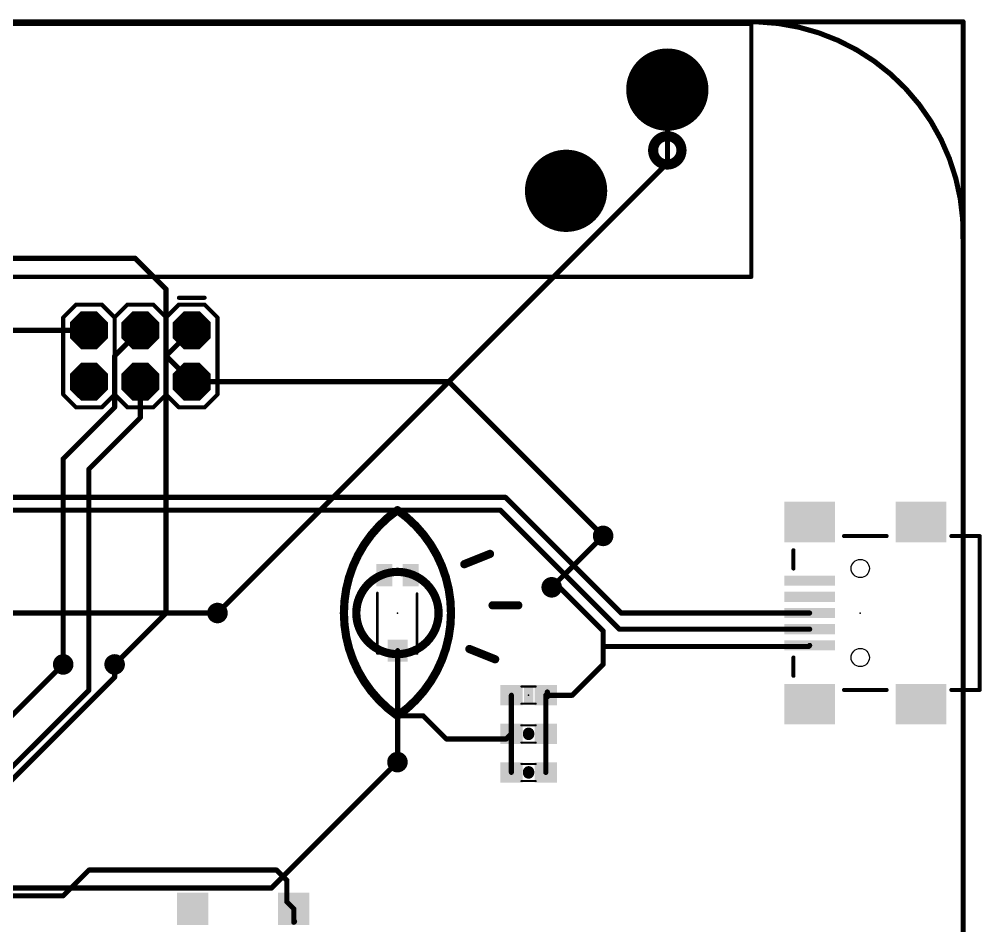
# Model space of a CAD drawing. Extents: x -1 to 111, y -11 to 60.
# Drawn here: x 63.87 to 111.41, y 15.03 to 59.82 of the extents above; entities that cross this region are included whole.
import ezdxf

# ---------------------------------------------------------------- set-up
doc = ezdxf.new("R2010")
doc.units = 0
for name, color, linetype in [('1', 12, 'CONTINUOUS'), ('16', 132, 'CONTINUOUS'), ('17', 110, 'CONTINUOUS'), ('18', 110, 'CONTINUOUS'), ('20', 53, 'CONTINUOUS'), ('21', 53, 'CONTINUOUS'), ('23', 53, 'CONTINUOUS'), ('51', 53, 'CONTINUOUS')]:
    doc.layers.add(name, color=color, linetype=linetype)

# ---------------------------------------------------------------- blocks, each defined once
blk = doc.blocks.new('RECT')
blk.add_solid([(-0.5, -0.5), (0.5, -0.5), (-0.5, 0.5), (0.5, 0.5)])
blk = doc.blocks.new('OCTAGONP')
at = {"const_width": 0.5}
blk.add_lwpolyline([(-0.25, -0.1036), (-0.25, 0.1036), (-0.1036, 0.25), (0.1036, 0.25), (0.25, 0.1036), (0.25, -0.1036), (0.1036, -0.25), (-0.1036, -0.25), (-0.25, -0.1036), (-0.25, 0.1036)], dxfattribs=at)
blk = doc.blocks.new('ROUNDP')
at = {"const_width": 0.5}
blk.add_lwpolyline([(0, -0.25, 1), (0, 0.25, 1), (0, -0.25)], format="xyb", dxfattribs=at)
blk = doc.blocks.new('ROUNDV')
at = {"const_width": 0.5}
blk.add_lwpolyline([(0, -0.25, 1), (0, 0.25, 1), (0, -0.25)], format="xyb", dxfattribs=at)

msp = doc.modelspace()

# ---------------------------------------------------------------- linework, layer by layer
at = {"layer": '1', "const_width": 0.254}
for points in [[(0, 59.69), (110.49, 59.69)], [(110.49, 59.69), (110.49, 0)], [(45.3, 48.006), (69.596, 48.006)], [(69.596, 48.006), (71.12, 46.482)], [(71.12, 46.482), (71.12, 43.18)], [(71.12, 43.18), (72.39, 41.91)], [(72.39, 41.91), (85.09, 41.91)], [(85.09, 41.91), (92.71, 34.29)], [(62.865, 36.195), (64.516, 36.195)], [(64.516, 36.195), (87.884, 36.195)], [(87.884, 36.195), (91.694, 32.385)], [(60.96, 35.56), (87.63, 35.56)], [(87.63, 35.56), (93.51, 29.68)], [(91.694, 32.385), (91.948, 32.131)], [(90.17, 31.75), (90.551, 31.75)], [(90.551, 31.75), (92.71, 29.591)], [(91.948, 32.131), (93.599, 30.48)], [(62.23, 30.48), (73.66, 30.48)], [(93.599, 30.48), (102.91, 30.48)], [(92.71, 29.591), (92.71, 28.829)], [(93.51, 29.68), (102.91, 29.68)], [(102.859, 28.829), (102.91, 28.88)], [(82.56, 28.62), (82.56, 25.4)], [(92.71, 28.829), (102.859, 28.829)], [(92.71, 28.829), (92.71, 27.94)], [(59.69, 21.59), (66.04, 27.94)], [(68.58, 27.305), (68.58, 27.94)], [(92.71, 27.94), (91.186, 26.416)], [(67.945, 26.67), (68.58, 27.305)], [(62.103, 20.828), (67.945, 26.67)], [(89.953, 26.34), (89.953, 26.58)], [(88.177, 24.511), (88.177, 26.416)], [(89.877, 24.511), (89.877, 26.416)], [(91.186, 26.416), (89.877, 26.416)], [(82.56, 25.4), (82.56, 23.124)], [(83.82, 25.4), (82.56, 25.4)], [(84.963, 24.257), (83.82, 25.4)], [(87.923, 24.257), (84.963, 24.257)], [(88.177, 24.511), (87.923, 24.257)], [(88.177, 22.606), (88.177, 24.511)], [(89.877, 22.606), (89.877, 24.511)], [(82.56, 23.124), (82.55, 23.114)], [(66.04, 16.51), (67.31, 17.78)], [(67.31, 17.78), (76.581, 17.78)], [(76.581, 17.78), (77.089, 17.272)], [(77.089, 17.272), (77.089, 16.206)], [(34.29, 16.51), (66.04, 16.51)], [(77.089, 16.206), (77.43, 15.865)], [(77.43, 15.2), (77.43, 15.865)], [(77.47, 15.24), (77.43, 15.2)]]:
    msp.add_lwpolyline(points, dxfattribs=at)
at = {"layer": '1'}
for points, const_width in [([(110.5535, 59.69, 1), (110.4265, 59.69)], 0.127), ([(110.49, 59.6265, 1), (110.49, 59.7535)], 0.127), ([(69.6409, 48.0509, 1), (69.5511, 47.9611)], 0.127), ([(69.596, 47.9425, 1), (69.596, 48.0695)], 0.127), ([(71.1835, 46.482, 1), (71.0565, 46.482)], 0.127), ([(71.0751, 46.4371, 1), (71.1649, 46.5269)], 0.127), ([(71.1649, 43.2249, 1), (71.0751, 43.1351)], 0.127), ([(71.0565, 43.18, 1), (71.1835, 43.18)], 0.127), ([(72.39, 41.9735, 1), (72.39, 41.8465)], 0.127), ([(72.3451, 41.8651, 1), (72.4349, 41.9549)], 0.127), ([(85.1349, 41.9549, 1), (85.0451, 41.8651)], 0.127), ([(85.09, 41.8465, 1), (85.09, 41.9735)], 0.127), ([(64.516, 36.2585, 1), (64.516, 36.1315)], 0.127), ([(64.516, 36.1315, 1), (64.516, 36.2585)], 0.127), ([(87.9289, 36.2399, 1), (87.8391, 36.1501)], 0.127), ([(87.884, 36.1315, 1), (87.884, 36.2585)], 0.127), ([(87.6749, 35.6049, 1), (87.5851, 35.5151)], 0.127), ([(87.63, 35.4965, 1), (87.63, 35.6235)], 0.127), ([(92.6651, 34.2451, 1), (92.7549, 34.3349)], 0.127), ([(91.7389, 32.4299, 1), (91.6491, 32.3401)], 0.127), ([(91.6491, 32.3401, 1), (91.7389, 32.4299)], 0.127), ([(90.17, 31.8135, 1), (90.17, 31.6865)], 0.127), ([(90.5959, 31.7949, 1), (90.5061, 31.7051)], 0.127), ([(90.551, 31.6865, 1), (90.551, 31.8135)], 0.127), ([(91.9929, 32.1759, 1), (91.9031, 32.0861)], 0.127), ([(91.9031, 32.0861, 1), (91.9929, 32.1759)], 0.127), ([(73.66, 30.4165, 1), (73.66, 30.5435)], 0.127), ([(93.599, 30.5435, 1), (93.599, 30.4165)], 0.127), ([(93.5541, 30.4351, 1), (93.6439, 30.5249)], 0.127), ([(102.91, 30.4165, 1), (102.91, 30.5435)], 0.127), ([(92.7735, 29.591, 1), (92.6465, 29.591)], 0.127), ([(92.6651, 29.5461, 1), (92.7549, 29.6359)], 0.127), ([(93.51, 29.7435, 1), (93.51, 29.6165)], 0.127), ([(93.4651, 29.6351, 1), (93.5549, 29.7249)], 0.127), ([(102.91, 29.6165, 1), (102.91, 29.7435)], 0.127), ([(102.9549, 28.8351, 1), (102.8651, 28.9249)], 0.127), ([(82.6235, 28.62, 1), (82.4965, 28.62)], 0.127), ([(92.71, 28.8925, 1), (92.71, 28.7655)], 0.127), ([(92.7735, 28.829, 1), (92.6465, 28.829)], 0.127), ([(92.6465, 28.829, 1), (92.7735, 28.829)], 0.127), ([(102.8141, 28.8739, 1), (102.9039, 28.7841)], 0.127), ([(102.859, 28.7655, 1), (102.859, 28.8925)], 0.127), ([(66.0849, 27.8951, 1), (65.9951, 27.9849)], 0.127), ([(68.6435, 27.94, 1), (68.5165, 27.94)], 0.127), ([(92.7549, 27.8951, 1), (92.6651, 27.9849)], 0.127), ([(92.6465, 27.94, 1), (92.7735, 27.94)], 0.127), ([(68.5165, 27.305, 1), (68.6435, 27.305)], 0.127), ([(68.6249, 27.2601, 1), (68.5351, 27.3499)], 0.127), ([(67.9001, 26.7149, 1), (67.9899, 26.6251)], 0.127), ([(67.9899, 26.6251, 1), (67.9001, 26.7149)], 0.127), ([(90.0165, 26.58, 1), (89.8895, 26.58)], 0.127), ([(88.2405, 26.416, 1), (88.1135, 26.416)], 0.127), ([(89.9405, 26.416, 1), (89.8135, 26.416)], 0.127), ([(89.877, 26.416, 0.4142), (89.953, 26.34)], 0.254), ([(89.9405, 26.416, 1), (89.8135, 26.416)], 0.127), ([(89.877, 26.4795, 1), (89.877, 26.3525)], 0.127), ([(89.8895, 26.34, 1), (90.0165, 26.34)], 0.127), ([(89.953, 26.2765, 1), (89.953, 26.4035)], 0.127), ([(91.1411, 26.4609, 1), (91.2309, 26.3711)], 0.127), ([(91.186, 26.3525, 1), (91.186, 26.4795)], 0.127), ([(82.6235, 25.4, 1), (82.4965, 25.4)], 0.127), ([(82.56, 25.4635, 1), (82.56, 25.3365)], 0.127), ([(82.4965, 25.4, 1), (82.6235, 25.4)], 0.127), ([(83.8649, 25.4449, 1), (83.7751, 25.3551)], 0.127), ([(83.82, 25.3365, 1), (83.82, 25.4635)], 0.127), ([(84.963, 24.3205, 1), (84.963, 24.1935)], 0.127), ([(84.9181, 24.2121, 1), (85.0079, 24.3019)], 0.127), ([(87.8781, 24.3019, 1), (87.9679, 24.2121)], 0.127), ([(87.923, 24.1935, 1), (87.923, 24.3205)], 0.127), ([(88.2405, 24.511, 1), (88.1135, 24.511)], 0.127), ([(88.1135, 24.511, 1), (88.2405, 24.511)], 0.127), ([(88.2219, 24.4661, 1), (88.1321, 24.5559)], 0.127), ([(89.9405, 24.511, 1), (89.8135, 24.511)], 0.127), ([(89.8135, 24.511, 1), (89.9405, 24.511)], 0.127), ([(82.5051, 23.1589, 1), (82.5949, 23.0691)], 0.127), ([(82.4965, 23.124, 1), (82.6235, 23.124)], 0.127), ([(82.6049, 23.0791, 1), (82.5151, 23.1689)], 0.127), ([(88.1135, 22.606, 1), (88.2405, 22.606)], 0.127), ([(89.8135, 22.606, 1), (89.9405, 22.606)], 0.127), ([(67.31, 17.8435, 1), (67.31, 17.7165)], 0.127), ([(67.3549, 17.7351, 1), (67.2651, 17.8249)], 0.127), ([(76.6259, 17.8249, 1), (76.5361, 17.7351)], 0.127), ([(76.581, 17.7165, 1), (76.581, 17.8435)], 0.127), ([(77.1525, 17.272, 1), (77.0255, 17.272)], 0.127), ([(77.0441, 17.2271, 1), (77.1339, 17.3169)], 0.127), ([(65.9951, 16.5549, 1), (66.0849, 16.4651)], 0.127), ([(66.04, 16.4465, 1), (66.04, 16.5735)], 0.127), ([(77.1339, 16.2509, 1), (77.0441, 16.1611)], 0.127), ([(77.0255, 16.206, 1), (77.1525, 16.206)], 0.127), ([(77.4935, 15.865, 1), (77.3665, 15.865)], 0.127), ([(77.3851, 15.8201, 1), (77.4749, 15.9099)], 0.127), ([(77.3851, 15.2449, 1), (77.4749, 15.1551)], 0.127), ([(77.3665, 15.2, 1), (77.4935, 15.2)], 0.127), ([(77.5149, 15.1951, 1), (77.4251, 15.2849)], 0.127)]:
    msp.add_lwpolyline(points, format="xyb", dxfattribs=dict(at, const_width=const_width))
at = {"layer": '16', "const_width": 0.254}
for points in [[(0, 59.69), (110.49, 59.69)], [(110.49, 59.69), (110.49, 0)], [(95.885, 56.335), (95.88, 56.34)], [(95.885, 56.261), (95.885, 56.335)], [(95.885, 52.705), (95.885, 56.261)], [(73.66, 30.48), (95.885, 52.705)], [(57.277, 44.45), (67.31, 44.45)], [(68.58, 43.18), (69.85, 44.45)], [(71.12, 43.18), (72.39, 44.45)], [(68.58, 41.91), (68.58, 43.18)], [(71.12, 39.37), (71.12, 43.18)], [(68.58, 40.64), (68.58, 41.91)], [(69.85, 40.132), (69.85, 41.91)], [(66.04, 38.1), (68.58, 40.64)], [(67.31, 37.592), (69.85, 40.132)], [(71.12, 30.48), (71.12, 39.37)], [(66.04, 27.94), (66.04, 38.1)], [(67.31, 26.67), (67.31, 37.592)], [(92.71, 34.29), (90.17, 31.75)], [(68.58, 27.94), (71.12, 30.48)], [(58.42, 17.78), (67.31, 26.67)], [(76.327, 16.891), (82.55, 23.114)], [(52.197, 16.891), (76.327, 16.891)]]:
    msp.add_lwpolyline(points, dxfattribs=at)
at = {"layer": '16', "const_width": 0.127}
for points in [[(110.5535, 59.69, 1), (110.4265, 59.69)], [(110.49, 59.6265, 1), (110.49, 59.7535)], [(95.9249, 56.3849, 1), (95.8351, 56.2951)], [(95.9485, 56.335, 1), (95.8215, 56.335)], [(95.9485, 56.261, 1), (95.8215, 56.261)], [(95.8215, 56.261, 1), (95.9485, 56.261)], [(95.8401, 56.2901, 1), (95.9299, 56.3799)], [(95.9299, 52.6601, 1), (95.8401, 52.7499)], [(95.8215, 52.705, 1), (95.9485, 52.705)], [(67.31, 44.3865, 1), (67.31, 44.5135)], [(69.8949, 44.4051, 1), (69.8051, 44.4949)], [(72.4349, 44.4051, 1), (72.3451, 44.4949)], [(68.6435, 43.18, 1), (68.5165, 43.18)], [(68.5351, 43.2249, 1), (68.6249, 43.1351)], [(71.1835, 43.18, 1), (71.0565, 43.18)], [(71.0751, 43.2249, 1), (71.1649, 43.1351)], [(68.6435, 41.91, 1), (68.5165, 41.91)], [(68.5165, 41.91, 1), (68.6435, 41.91)], [(69.9135, 41.91, 1), (69.7865, 41.91)], [(68.5165, 40.64, 1), (68.6435, 40.64)], [(68.6249, 40.5951, 1), (68.5351, 40.6849)], [(69.7865, 40.132, 1), (69.9135, 40.132)], [(69.8949, 40.0871, 1), (69.8051, 40.1769)], [(71.1835, 39.37, 1), (71.0565, 39.37)], [(71.0565, 39.37, 1), (71.1835, 39.37)], [(66.1035, 38.1, 1), (65.9765, 38.1)], [(65.9951, 38.1449, 1), (66.0849, 38.0551)], [(67.3735, 37.592, 1), (67.2465, 37.592)], [(67.2651, 37.6369, 1), (67.3549, 37.5471)], [(92.7549, 34.2451, 1), (92.6651, 34.3349)], [(90.1251, 31.7949, 1), (90.2149, 31.7051)], [(71.0565, 30.48, 1), (71.1835, 30.48)], [(71.1649, 30.4351, 1), (71.0751, 30.5249)], [(73.6151, 30.5249, 1), (73.7049, 30.4351)], [(65.9765, 27.94, 1), (66.1035, 27.94)], [(68.5351, 27.9849, 1), (68.6249, 27.8951)], [(67.2465, 26.67, 1), (67.3735, 26.67)], [(67.3549, 26.6251, 1), (67.2651, 26.7149)], [(82.5949, 23.0691, 1), (82.5051, 23.1589)], [(76.2821, 16.9359, 1), (76.3719, 16.8461)], [(76.327, 16.8275, 1), (76.327, 16.9545)]]:
    msp.add_lwpolyline(points, format="xyb", dxfattribs=at)
at = {"layer": '20', "const_width": 0.254}
for points in [[(100.33, 59.69), (12.7, 59.69)], [(110.49, 10.795), (110.49, 48.895)]]:
    msp.add_lwpolyline(points, dxfattribs=at)
at = {"layer": '20'}
for points, const_width in [([(110.49, 48.895, 0.4142), (100.33, 59.69)], 0.254), ([(100.3319, 59.7535, 1), (100.3281, 59.6265)], 0.127), ([(100.33, 59.6265, 1), (100.33, 59.7535)], 0.127), ([(110.5535, 48.895, 1), (110.4265, 48.895)], 0.127), ([(110.4265, 48.8969, 1), (110.5535, 48.8931)], 0.127)]:
    msp.add_lwpolyline(points, format="xyb", dxfattribs=dict(at, const_width=const_width))
for centre in [(105.41, 32.68), (105.41, 28.28)]:
    msp.add_circle(centre, 0.45, dxfattribs=at)
at = {"layer": '21'}
for points, const_width in [([(100.03, 59.59), (11.73, 59.59)], 0.2032), ([(100.03, 47.09), (100.03, 59.59)], 0.2032), ([(11.73, 47.09), (100.03, 47.09)], 0.2032), ([(71.755, 46.055), (73.025, 46.055)], 0.2032), ([(66.675, 45.72), (66.04, 45.085)], 0.2032), ([(67.945, 45.72), (66.675, 45.72)], 0.2032), ([(68.58, 45.085), (67.945, 45.72)], 0.2032), ([(69.215, 45.72), (68.58, 45.085)], 0.2032), ([(70.485, 45.72), (69.215, 45.72)], 0.2032), ([(71.12, 45.085), (70.485, 45.72)], 0.2032), ([(71.755, 45.72), (71.12, 45.085)], 0.2032), ([(73.025, 45.72), (71.755, 45.72)], 0.2032), ([(73.66, 45.085), (73.025, 45.72)], 0.2032), ([(66.04, 41.275), (66.04, 45.085)], 0.2032), ([(68.58, 41.275), (68.58, 45.085)], 0.2032), ([(71.12, 41.275), (71.12, 45.085)], 0.2032), ([(73.66, 45.085), (73.66, 41.275)], 0.2032), ([(66.675, 40.64), (66.04, 41.275)], 0.2032), ([(68.58, 41.275), (67.945, 40.64)], 0.2032), ([(69.215, 40.64), (68.58, 41.275)], 0.2032), ([(71.12, 41.275), (70.485, 40.64)], 0.2032), ([(71.755, 40.64), (71.12, 41.275)], 0.2032), ([(73.66, 41.275), (73.025, 40.64)], 0.2032), ([(67.945, 40.64), (66.675, 40.64)], 0.2032), ([(70.485, 40.64), (69.215, 40.64)], 0.2032), ([(73.025, 40.64), (71.755, 40.64)], 0.2032), ([(104.61, 34.28), (106.71, 34.28)], 0.2032), ([(85.852, 32.893), (87.122, 33.401)], 0.4064), ([(102.11, 32.68), (102.11, 33.58)], 0.2032), ([(82.48, 32.47), (82.63, 32.47)], 0.127), ([(81.56, 28.48), (81.56, 31.47)], 0.127), ([(83.52, 28.48), (83.52, 31.44)], 0.127), ([(88.519, 30.861), (87.249, 30.861)], 0.4064), ([(81.79, 28.48), (81.56, 28.48)], 0.127), ([(83.31, 28.48), (83.52, 28.48)], 0.127), ([(86.106, 28.702), (87.376, 28.194)], 0.4064), ([(102.11, 27.38), (102.11, 28.28)], 0.2032), ([(106.71, 26.68), (104.61, 26.68)], 0.2032), ([(89.027, 24.4805), (89.027, 24.5415)], 0.5588), ([(89.027, 22.5755), (89.027, 22.6365)], 0.5588)]:
    msp.add_lwpolyline(points, dxfattribs=dict(at, const_width=const_width))
for points, const_width in [([(100.0808, 59.59, 1), (99.9792, 59.59)], 0.1016), ([(100.03, 59.5392, 1), (100.03, 59.6408)], 0.1016), ([(95.88, 52.64, 1), (95.88, 54.04, 1), (95.88, 52.64)], 0.5), ([(99.9792, 47.09, 1), (100.0808, 47.09)], 0.1016), ([(100.03, 47.0392, 1), (100.03, 47.1408)], 0.1016), ([(71.755, 46.1058, 1), (71.755, 46.0042)], 0.1016), ([(73.025, 46.0042, 1), (73.025, 46.1058)], 0.1016), ([(66.675, 45.7708, 1), (66.675, 45.6692)], 0.1016), ([(66.7109, 45.6841, 1), (66.6391, 45.7559)], 0.1016), ([(67.9809, 45.7559, 1), (67.9091, 45.6841)], 0.1016), ([(67.945, 45.6692, 1), (67.945, 45.7708)], 0.1016), ([(69.215, 45.7708, 1), (69.215, 45.6692)], 0.1016), ([(69.2509, 45.6841, 1), (69.1791, 45.7559)], 0.1016), ([(70.5209, 45.7559, 1), (70.4491, 45.6841)], 0.1016), ([(70.485, 45.6692, 1), (70.485, 45.7708)], 0.1016), ([(71.755, 45.7708, 1), (71.755, 45.6692)], 0.1016), ([(71.7909, 45.6841, 1), (71.7191, 45.7559)], 0.1016), ([(73.0609, 45.7559, 1), (72.9891, 45.6841)], 0.1016), ([(73.025, 45.6692, 1), (73.025, 45.7708)], 0.1016), ([(66.0908, 45.085, 1), (65.9892, 45.085)], 0.1016), ([(66.0041, 45.1209, 1), (66.0759, 45.0491)], 0.1016), ([(68.6308, 45.085, 1), (68.5292, 45.085)], 0.1016), ([(68.5441, 45.1209, 1), (68.6159, 45.0491)], 0.1016), ([(68.5441, 45.0491, 1), (68.6159, 45.1209)], 0.1016), ([(71.1708, 45.085, 1), (71.0692, 45.085)], 0.1016), ([(71.0841, 45.1209, 1), (71.1559, 45.0491)], 0.1016), ([(71.0841, 45.0491, 1), (71.1559, 45.1209)], 0.1016), ([(73.7108, 45.085, 1), (73.6092, 45.085)], 0.1016), ([(73.6241, 45.0491, 1), (73.6959, 45.1209)], 0.1016), ([(66.0759, 41.3109, 1), (66.0041, 41.2391)], 0.1016), ([(68.6159, 41.3109, 1), (68.5441, 41.2391)], 0.1016), ([(68.6159, 41.2391, 1), (68.5441, 41.3109)], 0.1016), ([(71.1559, 41.3109, 1), (71.0841, 41.2391)], 0.1016), ([(71.1559, 41.2391, 1), (71.0841, 41.3109)], 0.1016), ([(73.6959, 41.2391, 1), (73.6241, 41.3109)], 0.1016), ([(65.9892, 41.275, 1), (66.0908, 41.275)], 0.1016), ([(68.5292, 41.275, 1), (68.6308, 41.275)], 0.1016), ([(71.0692, 41.275, 1), (71.1708, 41.275)], 0.1016), ([(73.6092, 41.275, 1), (73.7108, 41.275)], 0.1016), ([(66.675, 40.6908, 1), (66.675, 40.5892)], 0.1016), ([(66.6391, 40.6041, 1), (66.7109, 40.6759)], 0.1016), ([(67.9091, 40.6759, 1), (67.9809, 40.6041)], 0.1016), ([(67.945, 40.5892, 1), (67.945, 40.6908)], 0.1016), ([(69.215, 40.6908, 1), (69.215, 40.5892)], 0.1016), ([(69.1791, 40.6041, 1), (69.2509, 40.6759)], 0.1016), ([(70.4491, 40.6759, 1), (70.5209, 40.6041)], 0.1016), ([(70.485, 40.5892, 1), (70.485, 40.6908)], 0.1016), ([(71.755, 40.6908, 1), (71.755, 40.5892)], 0.1016), ([(71.7191, 40.6041, 1), (71.7909, 40.6759)], 0.1016), ([(72.9891, 40.6759, 1), (73.0609, 40.6041)], 0.1016), ([(73.025, 40.5892, 1), (73.025, 40.6908)], 0.1016), ([(82.55, 35.56, 0.5206), (82.55, 25.4)], 0.4064), ([(82.55, 25.4, 0.5206), (82.55, 35.56)], 0.4064), ([(82.6083, 35.6432, 1), (82.4917, 35.4768)], 0.2032), ([(82.6083, 35.4768, 1), (82.4917, 35.6432)], 0.2032), ([(104.61, 34.3308, 1), (104.61, 34.2292)], 0.1016), ([(106.71, 34.2292, 1), (106.71, 34.3308)], 0.1016), ([(87.1597, 33.3067, 1), (87.0843, 33.4953)], 0.2032), ([(102.1608, 33.58, 1), (102.0592, 33.58)], 0.1016), ([(85.8143, 32.9873, 1), (85.8897, 32.7987)], 0.2032), ([(82.55, 28.448, 1), (82.55, 32.512, 1), (82.55, 28.448)], 0.4064), ([(82.48, 32.5018, 1), (82.48, 32.4382)], 0.0635), ([(82.63, 32.4382, 1), (82.63, 32.5018)], 0.0635), ([(102.0592, 32.68, 1), (102.1608, 32.68)], 0.1016), ([(81.5918, 31.47, 1), (81.5282, 31.47)], 0.0635), ([(83.5518, 31.44, 1), (83.4883, 31.44)], 0.0635), ([(87.249, 30.9626, 1), (87.249, 30.7594)], 0.2032), ([(88.519, 30.7594, 1), (88.519, 30.9626)], 0.2032), ([(81.56, 28.5117, 1), (81.56, 28.4483)], 0.0635), ([(81.79, 28.4483, 1), (81.79, 28.5117)], 0.0635), ([(83.31, 28.5117, 1), (83.31, 28.4483)], 0.0635), ([(83.52, 28.4483, 1), (83.52, 28.5117)], 0.0635), ([(86.1437, 28.7963, 1), (86.0683, 28.6077)], 0.2032), ([(81.5282, 28.48, 1), (81.5918, 28.48)], 0.0635), ([(83.4883, 28.48, 1), (83.5518, 28.48)], 0.0635), ([(87.3383, 28.0997, 1), (87.4137, 28.2883)], 0.2032), ([(102.1608, 28.28, 1), (102.0592, 28.28)], 0.1016), ([(102.0592, 27.38, 1), (102.1608, 27.38)], 0.1016), ([(104.61, 26.7308, 1), (104.61, 26.6292)], 0.1016), ([(106.71, 26.6292, 1), (106.71, 26.7308)], 0.1016), ([(82.4917, 25.4832, 1), (82.6083, 25.3168)], 0.2032), ([(82.4917, 25.3168, 1), (82.6083, 25.4832)], 0.2032), ([(89.1667, 24.5415, 1), (88.8873, 24.5415)], 0.2794), ([(88.8873, 24.4805, 1), (89.1667, 24.4805)], 0.2794), ([(89.1667, 22.6365, 1), (88.8873, 22.6365)], 0.2794), ([(88.8873, 22.5755, 1), (89.1667, 22.5755)], 0.2794)]:
    msp.add_lwpolyline(points, format="xyb", dxfattribs=dict(at, const_width=const_width))
at = {"layer": '23'}
for p in [(72.39, 44.45), (82.55, 30.48), (105.41, 30.48), (89.027, 26.416), (89.027, 24.511), (89.027, 22.606)]:
    msp.add_point(p, dxfattribs=at)
at = {"layer": '51'}
for points, const_width in [([(111.31, 34.28), (109.91, 34.28)], 0.2032), ([(111.31, 26.68), (111.31, 34.28)], 0.2032), ([(88.671, 26.848), (89.383, 26.848)], 0.1016), ([(111.31, 26.68), (109.91, 26.68)], 0.2032), ([(88.671, 25.997), (89.383, 25.997)], 0.1016), ([(89.383, 24.93), (88.671, 24.93)], 0.1016), ([(89.383, 24.079), (88.671, 24.079)], 0.1016), ([(89.383, 23.025), (88.671, 23.025)], 0.1016), ([(89.383, 22.174), (88.671, 22.174)], 0.1016)]:
    msp.add_lwpolyline(points, dxfattribs=dict(at, const_width=const_width))
for points, const_width in [([(109.91, 34.3308, 1), (109.91, 34.2292)], 0.1016), ([(111.3608, 34.28, 1), (111.2592, 34.28)], 0.1016), ([(111.31, 34.2292, 1), (111.31, 34.3308)], 0.1016), ([(88.671, 26.8734, 1), (88.671, 26.8226)], 0.0508), ([(89.383, 26.8226, 1), (89.383, 26.8734)], 0.0508), ([(109.91, 26.7308, 1), (109.91, 26.6292)], 0.1016), ([(111.2592, 26.68, 1), (111.3608, 26.68)], 0.1016), ([(111.31, 26.6292, 1), (111.31, 26.7308)], 0.1016), ([(88.671, 26.0224, 1), (88.671, 25.9716)], 0.0508), ([(89.383, 25.9716, 1), (89.383, 26.0224)], 0.0508), ([(88.671, 24.9554, 1), (88.671, 24.9046)], 0.0508), ([(89.383, 24.9046, 1), (89.383, 24.9554)], 0.0508), ([(88.671, 24.1044, 1), (88.671, 24.0536)], 0.0508), ([(89.383, 24.0536, 1), (89.383, 24.1044)], 0.0508), ([(88.671, 23.0504, 1), (88.671, 22.9996)], 0.0508), ([(89.383, 22.9996, 1), (89.383, 23.0504)], 0.0508), ([(88.671, 22.1994, 1), (88.671, 22.1486)], 0.0508), ([(89.383, 22.1486, 1), (89.383, 22.1994)], 0.0508)]:
    msp.add_lwpolyline(points, format="xyb", dxfattribs=dict(at, const_width=const_width))

# ---------------------------------------------------------------- block references
at = {"layer": '1'}
for p, xscale, yscale, rotation in [((102.91, 34.98), 2.5, 2, 180), ((108.41, 34.98), 2.5, 2, 180), ((81.9, 32.35), 1.1, 0.8, 270), ((83.2, 32.35), 1.1, 0.8, 270), ((102.91, 32.08), 2.5, 0.5, 180), ((102.91, 31.28), 2.5, 0.5, 180), ((102.91, 30.48), 2.5, 0.5, 180), ((102.91, 29.68), 2.5, 0.5, 180), ((102.91, 28.88), 2.5, 0.5, 180), ((102.91, 25.98), 2.5, 2, 180), ((108.41, 25.98), 2.5, 2, 180), ((72.43, 15.865), 1.6, 1.55, 90), ((77.43, 15.865), 1.6, 1.55, 90)]:
    msp.add_blockref('RECT', p, dxfattribs=dict(at, xscale=xscale, yscale=yscale, rotation=rotation))
at = {"layer": '1', "xscale": 1.1}
for p, rotation in [((82.56, 28.62), 270), ((88.177, 24.511), 180), ((89.877, 24.511), 180), ((88.177, 22.606), 180), ((89.877, 22.606), 180)]:
    msp.add_blockref('RECT', p, dxfattribs=dict(at, rotation=rotation))
for p in [(88.177, 26.416), (89.877, 26.416)]:
    msp.add_blockref('RECT', p, dxfattribs=at)
at = {"layer": '17', "rotation": 180}
for name, p, xscale, yscale in [('ROUNDP', (95.88, 56.34), 4.064, 4.064), ('ROUNDP', (95.88, 56.34), 4.064, 4.064), ('ROUNDP', (90.88, 51.34), 4.064, 4.064), ('ROUNDP', (90.88, 51.34), 4.064, 4.064), ('OCTAGONP', (67.31, 44.45), 1.8796, 1.8796), ('OCTAGONP', (67.31, 44.45), 1.8796, 1.8796), ('OCTAGONP', (69.85, 44.45), 1.8796, 1.8796), ('OCTAGONP', (69.85, 44.45), 1.8796, 1.8796), ('OCTAGONP', (72.39, 44.45), 1.8796, 1.8796), ('OCTAGONP', (72.39, 44.45), 1.8796, 1.8796), ('OCTAGONP', (67.31, 41.91), 1.8796, 1.8796), ('OCTAGONP', (67.31, 41.91), 1.8796, 1.8796), ('OCTAGONP', (69.85, 41.91), 1.8796, 1.8796), ('OCTAGONP', (69.85, 41.91), 1.8796, 1.8796), ('OCTAGONP', (72.39, 41.91), 1.8796, 1.8796), ('OCTAGONP', (72.39, 41.91), 1.8796, 1.8796)]:
    msp.add_blockref(name, p, dxfattribs=dict(at, xscale=xscale, yscale=yscale))
at = {"layer": '18', "xscale": 1.016, "yscale": 1.016}
for p in [(92.71, 34.29), (92.71, 34.29), (90.17, 31.75), (90.17, 31.75), (73.66, 30.48), (73.66, 30.48), (66.04, 27.94), (66.04, 27.94), (68.58, 27.94), (68.58, 27.94), (82.55, 23.114), (82.55, 23.114)]:
    msp.add_blockref('ROUNDV', p, dxfattribs=at)
at = {"layer": '21', "xscale": 0.4572, "yscale": 0.762}
msp.add_blockref('RECT', (89.027, 26.416), dxfattribs=at)
at = {"layer": '51', "rotation": 180}
for p, xscale, yscale in [((67.31, 44.45), 0.508, 0.508), ((69.85, 44.45), 0.508, 0.508), ((72.39, 44.45), 0.508, 0.508), ((67.31, 41.91), 0.508, 0.508), ((69.85, 41.91), 0.508, 0.508), ((72.39, 41.91), 0.508, 0.508), ((88.4468, 24.5059), 0.5001, 0.95), ((89.6151, 24.5059), 0.5001, 0.95), ((88.4468, 22.6009), 0.5001, 0.95), ((89.6151, 22.6009), 0.5001, 0.95)]:
    msp.add_blockref('RECT', p, dxfattribs=dict(at, xscale=xscale, yscale=yscale))
at = {"layer": '51', "xscale": 0.5001, "yscale": 0.95}
for p in [(88.4389, 26.4211), (89.6073, 26.4211)]:
    msp.add_blockref('RECT', p, dxfattribs=at)

doc.saveas('drawing.dxf')
